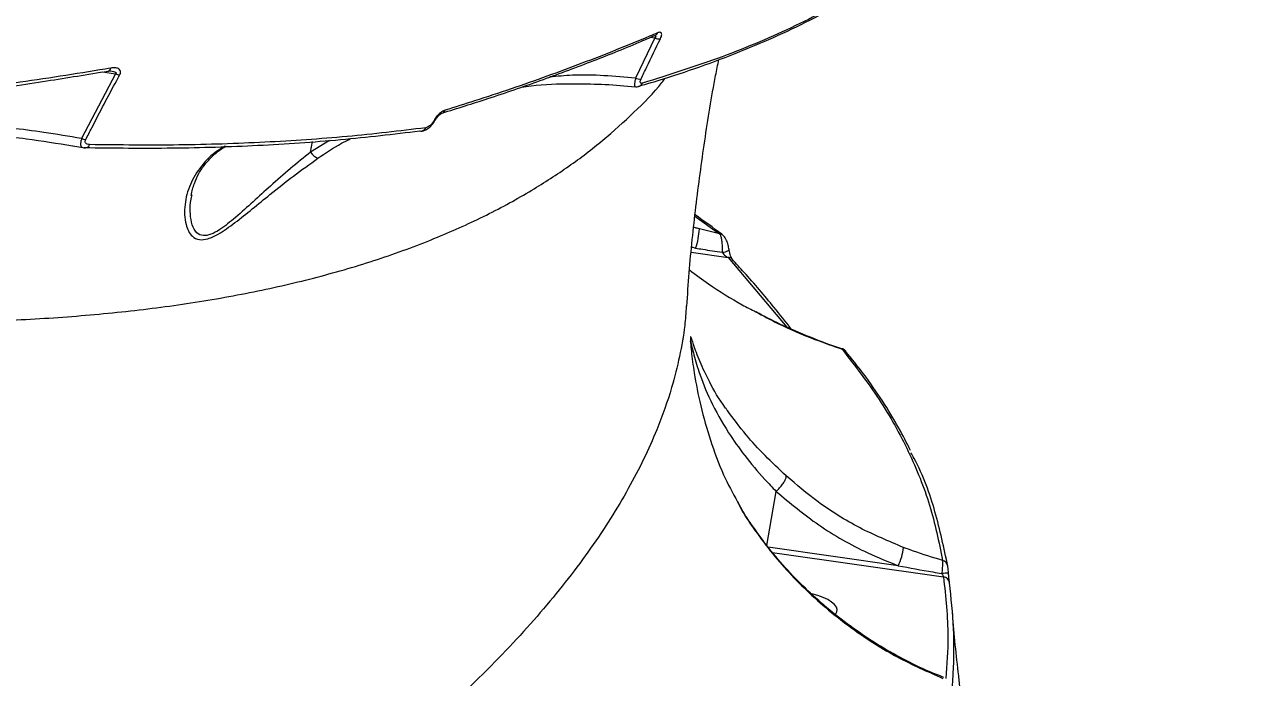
# Model space of a CAD drawing. Header units: millimetres. Extents: x -6328 to 5334, y -5037 to 4112.
# Drawn here: x -2834 to -2663.2, y 625.1 to 716.3 of the extents above; entities that cross this region are included whole.
import ezdxf

# ---------------------------------------------------------------- set-up
doc = ezdxf.new("R2010")
doc.units = ezdxf.units.MM
for name, color, linetype in [('DIKOM_ЗОНА', 80, 'Continuous'), ('DIKOM_ОБЪЕКТ', 7, 'Continuous'), ('DIKOM_РАЗМЕР_ЗОНА', 7, 'Continuous'), ('DIKOM_РАЗМЕР_ОБЪЕКТА', 7, 'Continuous')]:
    doc.layers.add(name, color=color, linetype=linetype)
doc.styles.add('style1', font='arial.ttf', dxfattribs={"width": 0.8})
doc.dimstyles.new('1-50', dxfattribs={"dimtxt": 300, "dimasz": 200, "dimexe": 100, "dimexo": 0, "dimgap": 100, "dimtad": 1, "dimtxsty": 'style1', "dimcen": 200, "dimclrd": 7, "dimclre": 7, "dimclrt": 7, "dimadec": 1, "dimazin": 2, "dimtfac": 1, "dimtmove": 0, "dimatfit": 2, "dimfxl": 0, "dimlwd": 25, "dimlwe": 18, "dimarcsym": 0})

# ---------------------------------------------------------------- blocks, each defined once
blk = doc.blocks.new('*D0')
at = {"layer": 'Defpoints', "color": 0, "transparency": 16777216}
for p in [(-3539.45, 760.32), (3333.52, 448.13), (3333.52, -4437.11)]:
    blk.add_point(p, dxfattribs=at)
at = {"layer": 'DIKOM_РАЗМЕР_ОБЪЕКТА', "color": 7, "lineweight": 18, "transparency": 16777216}
for p, q in [((-3539.45, 760.32), (-3539.45, -4537.11)), ((3333.52, 448.13), (3333.52, -4537.11))]:
    blk.add_line(p, q, dxfattribs=at)
at = {"layer": 'DIKOM_РАЗМЕР_ОБЪЕКТА', "color": 7, "lineweight": 25, "transparency": 16777216}
blk.add_line((-3339.45, -4437.11), (3133.52, -4437.11), dxfattribs=at)
at = {"layer": 'DIKOM_РАЗМЕР_ОБЪЕКТА', "color": 7, "transparency": 16777216}
for points in [[(-3339.45, -4403.77), (-3339.45, -4470.44), (-3539.45, -4437.11)], [(3133.52, -4403.77), (3133.52, -4470.44), (3333.52, -4437.11)]]:
    blk.add_solid(points, dxfattribs=at)
at = {"layer": 'DIKOM_РАЗМЕР_ОБЪЕКТА', "color": 7, "transparency": 16777216, "insert": (-102.96, -4183.94), "char_height": 300, "attachment_point": 5, "style": 'style1'}
blk.add_mtext('6900', dxfattribs=at)
blk = doc.blocks.new('*D1')
at = {"layer": 'Defpoints', "color": 0, "transparency": 16777216}
for p in [(-5040.91, 625.75), (5333.52, 448.13), (5333.52, -4936.78)]:
    blk.add_point(p, dxfattribs=at)
at = {"layer": 'DIKOM_РАЗМЕР_ЗОНА', "color": 7, "lineweight": 18, "transparency": 16777216}
for p, q in [((-5040.91, 625.75), (-5040.91, -5036.78)), ((5333.52, 448.13), (5333.52, -5036.78))]:
    blk.add_line(p, q, dxfattribs=at)
at = {"layer": 'DIKOM_РАЗМЕР_ЗОНА', "color": 7, "lineweight": 25, "transparency": 16777216}
blk.add_line((-4840.91, -4936.78), (5133.52, -4936.78), dxfattribs=at)
at = {"layer": 'DIKOM_РАЗМЕР_ЗОНА', "color": 7, "transparency": 16777216}
for points in [[(-4840.91, -4903.45), (-4840.91, -4970.11), (-5040.91, -4936.78)], [(5133.52, -4903.45), (5133.52, -4970.11), (5333.52, -4936.78)]]:
    blk.add_solid(points, dxfattribs=at)
at = {"layer": 'DIKOM_РАЗМЕР_ЗОНА', "color": 7, "transparency": 16777216, "insert": (-104.69, -4683.61), "char_height": 300, "attachment_point": 5, "style": 'style1'}
blk.add_mtext('10400', dxfattribs=at)
blk = doc.blocks.new('*D2')
at = {"layer": 'Defpoints', "color": 0, "transparency": 16777216}
for p in [(-5303.77, 2121.42), (-1621.11, 2121.42), (560.33, -2395.62)]:
    blk.add_point(p, dxfattribs=at)
at = {"layer": 'DIKOM_РАЗМЕР_ОБЪЕКТА', "color": 7, "lineweight": 18, "transparency": 16777216}
for p, q in [((-1621.11, 2121.42), (-5403.77, 2121.42)), ((560.33, -2395.62), (-5403.77, -2395.62))]:
    blk.add_line(p, q, dxfattribs=at)
at = {"layer": 'DIKOM_РАЗМЕР_ОБЪЕКТА', "color": 7, "lineweight": 25, "transparency": 16777216}
blk.add_line((-5303.77, -2195.62), (-5303.77, 1921.42), dxfattribs=at)
at = {"layer": 'DIKOM_РАЗМЕР_ОБЪЕКТА', "color": 7, "transparency": 16777216}
for points in [[(-5337.11, 1921.42), (-5270.44, 1921.42), (-5303.77, 2121.42)], [(-5337.11, -2195.62), (-5270.44, -2195.62), (-5303.77, -2395.62)]]:
    blk.add_solid(points, dxfattribs=at)
at = {"layer": 'DIKOM_РАЗМЕР_ОБЪЕКТА', "color": 7, "transparency": 16777216, "insert": (-5556.94, -137.1), "char_height": 300, "attachment_point": 5, "rotation": 90, "style": 'style1'}
blk.add_mtext('4500', dxfattribs=at)
blk = doc.blocks.new('*D3')
at = {"layer": 'Defpoints', "color": 0, "transparency": 16777216}
for p in [(-1814.92, 4111.71), (-5877.98, -3895.62), (33.33, -3895.62)]:
    blk.add_point(p, dxfattribs=at)
at = {"layer": 'DIKOM_РАЗМЕР_ЗОНА', "color": 7, "lineweight": 18, "transparency": 16777216}
for p, q in [((-1814.92, 4111.71), (-5977.98, 4111.71)), ((33.33, -3895.62), (-5977.98, -3895.62))]:
    blk.add_line(p, q, dxfattribs=at)
at = {"layer": 'DIKOM_РАЗМЕР_ЗОНА', "color": 7, "lineweight": 25, "transparency": 16777216}
blk.add_line((-5877.98, 3911.71), (-5877.98, -3695.62), dxfattribs=at)
at = {"layer": 'DIKOM_РАЗМЕР_ЗОНА', "color": 7, "transparency": 16777216}
for points in [[(-5911.31, 3911.71), (-5844.65, 3911.71), (-5877.98, 4111.71)], [(-5911.31, -3695.62), (-5844.65, -3695.62), (-5877.98, -3895.62)]]:
    blk.add_solid(points, dxfattribs=at)
at = {"layer": 'DIKOM_РАЗМЕР_ЗОНА', "color": 7, "transparency": 16777216, "insert": (-6131.15, 108.05), "char_height": 300, "attachment_point": 5, "rotation": 90, "style": 'style1'}
blk.add_mtext('8000', dxfattribs=at)

msp = doc.modelspace()

# ---------------------------------------------------------------- linework, layer by layer
at = {"layer": 'DIKOM_ЗОНА', "color": 3, "lineweight": 15}
msp.add_lwpolyline([(-2227.791, 4022.501, -0.4004134), (-924.694, 3567.218), (-783.266, 3290.817), (-574.315, 2882.448, 0.2815691), (-351.757, 2746.326), (3559.672, 2746.326, -0.2314536), (4743.738, 2167.188, -0.5747587), (2938.453, -2322.602, 0.3441492), (2725.867, -2545.064, -0.3852766), (1233.33, -3895.616), (300.314, -3895.616, -0.3636017), (-860.648, -2922.741, 0.3636017), (-1106.793, -2716.473), (-1724.025, -2716.473, -0.3491545), (-2514.764, -2087.631, 0.3242764), (-2736.03, -1894.92, -0.3882716), (-5040.908, 625.746), (-5040.908, 2102.661, -0.2943872), (-4453.774, 3013.453), (-2227.791, 4022.501)], format="xyb", dxfattribs=at)
at = {"layer": 'DIKOM_ОБЪЕКТ', "color": 7, "linetype": 'Continuous', "lineweight": 15}
for p, q in [((-2745.966, 714.436), (-2748.667, 708.822)), ((-2746.584, 714.524), (-2745.966, 714.436)), ((-2821.302, 709.421), (-2826.032, 700.378)), ((-2823.12, 709.681), (-2821.302, 709.421)), ((-2748.208, 707.665), (-2748.236, 707.658)), ((-2776.623, 702.973), (-2776.618, 702.981)), ((-2827.26, 699.37), (-2825.858, 699.134)), ((-2791.431, 700.122), (-2794.055, 698.475)), ((-2794.055, 698.475), (-2793.804, 699.958)), ((-2810.64, 692.341), (-2810.605, 692.5)), ((-2740.379, 689.532), (-2736.94, 687.086)), ((-2736.94, 687.086), (-2739.755, 687.754)), ((-2740.287, 685.069), (-2740.824, 685.146)), ((-2740.815, 685.236), (-2740.287, 685.069)), ((-2740.891, 684.492), (-2735.752, 683.759)), ((-2735.752, 683.759), (-2727.527, 674.027)), ((-2735.615, 684.869), (-2735.616, 684.875)), ((-2735.183, 683.544), (-2735.168, 683.528)), ((-2741.583, 677.019), (-2741.589, 676.947)), ((-2730.321, 643.511), (-2729.04, 651.082)), ((-2711.995, 640.698), (-2730.157, 643.29)), ((-2729.531, 642.537), (-2705.676, 639.132))]:
    msp.add_line(p, q, dxfattribs=at)
at = {"layer": 'DIKOM_ОБЪЕКТ', "color": 7, "linetype": 'Continuous', "lineweight": 15, "flags": 128}
for points in [[(-2745.969, 714.765), (-2745.977, 714.762), (-2745.986, 714.758)], [(-2736.589, 684.479), (-2736.352, 684.514), (-2736.13, 684.563), (-2735.935, 684.624), (-2735.78, 684.692), (-2735.673, 684.763), (-2735.62, 684.834), (-2735.615, 684.869)]]:
    msp.add_lwpolyline(points, dxfattribs=at)
at = {"layer": 'DIKOM_ОБЪЕКТ', "color": 7, "linetype": 'Continuous', "lineweight": 15}
for centre, radius, start, end in [((-2746.246, 715.391), 0.684, 293.84766, 339.10395), ((-2745.346, 715.696), 1.405, 243.80182, 275.59272), ((-2822.475, 710.327), 0.542, 283.68308, 348.52684), ((-2820.499, 711.085), 1.847, 244.24797, 262.71505), ((-2748.064, 710.105), 1.417, 244.84238, 276.47322), ((-2748.434, 708.402), 0.771, 287.03477, 337.24598), ((-2775.885, 704.51), 0.627, 287.8004, 343.1255), ((-2776.784, 703.095), 0.203, 260.57234, 323.021), ((-2825.269, 702.072), 1.859, 245.74473, 264.13926), ((-2778.623, 702.055), 0.635, 252.27951, 277.1373), ((-2778.667, 702.152), 0.738, 279.56382, 338.0454), ((-2825.542, 699.737), 0.664, 272.82725, 341.15886), ((-2791.951, 699.921), 2.553, 214.4802, 244.70407), ((-2749.41, 688.271), 9.668, 340.66108, 356.93608), ((-2737.029, 686.301), 0.791, 52.99727, 83.49262), ((-2735.709, 683.01), 0.749, 45.38075, 93.2254), ((-2719.976, 670.107), 0.86, 40.60759, 81.14572), ((-2719.102, 644.193), 7.92, 333.81092, 353.11232), ((-2705.994, 640.543), 0.929, 5.23806, 77.67051), ((-2704.843, 629.958), 9.71, 90.74546, 96.25257), ((-2705.752, 638.211), 0.925, 6.24769, 85.25918)]:
    msp.add_arc(centre, radius, start, end, dxfattribs=at)
for start_param, end_param in [(3.0476934, 4.5483774), (2.8690231, 3.0476934)]:
    msp.add_ellipse((-2725.124, 635.189), major_axis=(-4.6, 0.794), ratio=0.3793946, start_param=start_param, end_param=end_param, dxfattribs=at)
for points, knots in [([(-2748.239, 707.689), (-2747.082, 708.023), (-2743.897, 708.941), (-2738.947, 710.639), (-2733.378, 712.762), (-2728.077, 715.062), (-2723.038, 717.53), (-2718.249, 720.162), (-2713.737, 722.983), (-2710.704, 725.016), (-2709.254, 726.155), (-2709.14, 726.245)], [0, 0, 0, 0, 0.0747721, 0.2058139, 0.3367736, 0.4673848, 0.5975655, 0.7277003, 0.8581686, 0.9888528, 1, 1, 1, 1]), ([(-2708.865, 726.566), (-2711.549, 724.689), (-2716.924, 720.932), (-2726.231, 716.047), (-2736.378, 711.672), (-2743.938, 709.294), (-2747.723, 708.104)], [0, 0, 0, 0, 0.2482766, 0.4972325, 0.7482654, 1, 1, 1, 1]), ([(-2775.698, 703.925), (-2773.555, 704.596), (-2768.879, 706.06), (-2761.965, 708.453), (-2754.934, 711.08), (-2749.616, 713.19), (-2746.725, 714.46), (-2745.996, 714.78)], [0, 0, 0, 0, 0.2030555, 0.4428702, 0.6817293, 0.9196812, 1, 1, 1, 1]), ([(-2745.607, 715.147), (-2745.987, 714.984), (-2747.887, 714.172), (-2752.921, 712.099), (-2760.97, 709.042), (-2769.04, 706.282), (-2773.908, 704.759), (-2775.285, 704.328)], [0, 0, 0, 0, 0.0413727, 0.2068703, 0.53815, 0.8694302, 1, 1, 1, 1]), ([(-2747.904, 708.697), (-2747.64, 709.258), (-2746.757, 711.131), (-2745.847, 712.994), (-2745.209, 714.298)], [0, 0, 0, 0, 0.2996328, 1, 1, 1, 1]), ([(-2745.984, 714.723), (-2745.967, 714.718), (-2745.926, 714.707), (-2745.887, 714.674), (-2745.86, 714.634), (-2745.853, 714.591), (-2745.87, 714.539), (-2745.909, 714.486), (-2745.947, 714.453), (-2745.966, 714.436)], [0, 0, 0, 0, 0.1307857, 0.3164317, 0.4346046, 0.5726731, 0.7028943, 0.8436591, 1, 1, 1, 1]), ([(-2745.209, 714.298), (-2745.159, 714.413), (-2745.057, 714.642), (-2745.012, 714.924), (-2745.057, 715.122), (-2745.191, 715.227), (-2745.385, 715.229), (-2745.542, 715.171), (-2745.607, 715.147)], [0, 0, 0, 0, 0.1643489, 0.329157, 0.4897515, 0.661608, 0.8613781, 1, 1, 1, 1]), ([(-2741.51, 676.941), (-2741.408, 678.506), (-2741.101, 683.183), (-2740.284, 690.89), (-2739.047, 700.075), (-2737.958, 706.919), (-2737.198, 710.666), (-2737.048, 711.403)], [0, 0, 0, 0, 0.1332274, 0.398163, 0.6651463, 0.9341245, 1, 1, 1, 1]), ([(-2877.345, 703.086), (-2874.787, 703.294), (-2868.863, 703.774), (-2859.749, 704.684), (-2849.973, 705.788), (-2840.351, 707.032), (-2831.118, 708.36), (-2825.189, 709.337), (-2822.348, 709.805)], [0, 0, 0, 0, 0.1332807, 0.3086422, 0.4842975, 0.660438, 0.8372549, 1, 1, 1, 1]), ([(-2821.944, 710.219), (-2822.466, 710.132), (-2825.076, 709.696), (-2831.932, 708.607), (-2842.699, 707.082), (-2858.306, 705.182), (-2869.934, 704.162), (-2876.984, 703.544)], [0, 0, 0, 0, 0.0299896, 0.1499527, 0.3900715, 0.6301904, 1, 1, 1, 1]), ([(-2825.458, 700.223), (-2825.177, 700.778), (-2823.77, 703.55), (-2822.19, 706.558), (-2820.87, 709.001), (-2820.734, 709.253)], [0, 0, 0, 0, 0.1831691, 0.9158786, 1, 1, 1, 1]), ([(-2822.348, 709.789), (-2822.312, 709.799), (-2822.162, 709.838), (-2822.016, 709.828), (-2821.971, 709.821), (-2821.962, 709.82)], [0, 0, 0, 0, 0.2050965, 0.8389748, 1, 1, 1, 1]), ([(-2821.969, 709.816), (-2821.84, 709.798), (-2821.619, 709.767), (-2821.374, 709.688), (-2821.257, 709.61), (-2821.225, 709.555), (-2821.223, 709.525), (-2821.231, 709.495), (-2821.252, 709.46), (-2821.283, 709.436), (-2821.302, 709.421)], [0, 0, 0, 0, 0.3778044, 0.6519241, 0.783837, 0.8295171, 0.8756366, 0.8885874, 0.933832, 1, 1, 1, 1]), ([(-2820.734, 709.253), (-2820.692, 709.343), (-2820.609, 709.522), (-2820.601, 709.766), (-2820.687, 709.99), (-2820.936, 710.19), (-2821.375, 710.285), (-2821.758, 710.24), (-2821.944, 710.219)], [0, 0, 0, 0, 0.1098635, 0.2200424, 0.3257284, 0.4925231, 0.7537199, 1, 1, 1, 1]), ([(-2748.667, 708.822), (-2751.614, 709.077), (-2755.614, 709.424), (-2759.602, 709.069), (-2760.653, 708.975)], [0, 0, 0, 0, 0.7365688, 1, 1, 1, 1]), ([(-2909.457, 679.708), (-2904.415, 678.989), (-2894.313, 677.547), (-2879.711, 676.064), (-2865.529, 675.085), (-2852.653, 674.695), (-2841.008, 674.777), (-2830.5, 675.241), (-2820.386, 676.097), (-2810.653, 677.354), (-2801.35, 679.019), (-2792.482, 681.102), (-2784.109, 683.602), (-2776.423, 686.458), (-2769.421, 689.634), (-2763.327, 692.962), (-2757.937, 696.464), (-2753.164, 700.085), (-2748.874, 704.02), (-2745.963, 706.9), (-2744.707, 708.592), (-2744.567, 708.78)], [0, 0, 0, 0, 0.0649005, 0.1300411, 0.1953428, 0.2608887, 0.3150613, 0.3693272, 0.4240325, 0.4788349, 0.5343389, 0.5899451, 0.6460137, 0.7021891, 0.754804, 0.8075082, 0.8540405, 0.9005727, 0.9473573, 0.9941418, 1, 1, 1, 1]), ([(-2764.622, 707.57), (-2764.405, 707.601), (-2762.307, 707.897), (-2759.769, 708.043), (-2757.459, 708.006), (-2757.051, 708)], [0, 0, 0, 0, 0.0867667, 0.8382894, 1, 1, 1, 1]), ([(-2757.042, 708.01), (-2755.666, 708.007), (-2752.884, 708.002), (-2750.115, 707.745), (-2748.716, 707.615)], [0, 0, 0, 0, 0.4944333, 1, 1, 1, 1]), ([(-2748.667, 708.822), (-2748.715, 708.64), (-2748.811, 708.275), (-2748.85, 707.878), (-2748.82, 707.646), (-2748.745, 707.638), (-2748.714, 707.635)], [0, 0, 0, 0, 0.2704857, 0.5411179, 0.8098273, 1, 1, 1, 1]), ([(-2748.713, 707.622), (-2748.621, 707.614), (-2748.445, 707.6), (-2748.288, 707.65), (-2748.212, 707.675)], [0, 0, 0, 0, 0.521518, 1, 1, 1, 1]), ([(-2747.723, 708.104), (-2747.732, 708.101), (-2747.798, 708.083), (-2747.9, 708.081), (-2747.992, 708.148), (-2748.026, 708.278), (-2748.001, 708.466), (-2747.937, 708.62), (-2747.904, 708.697)], [0, 0, 0, 0, 0.0354343, 0.257347, 0.4482178, 0.6281242, 0.8143664, 1, 1, 1, 1]), ([(-2775.285, 704.328), (-2775.424, 704.27), (-2775.703, 704.154), (-2776.151, 703.792), (-2776.548, 703.357), (-2776.733, 703.039), (-2776.818, 702.895)], [0, 0, 0, 0, 0.2591499, 0.5177317, 0.7812284, 1, 1, 1, 1]), ([(-2776.617, 702.981), (-2776.613, 702.99), (-2776.581, 703.058), (-2776.477, 703.22), (-2776.296, 703.452), (-2776.071, 703.673), (-2775.865, 703.828), (-2775.722, 703.903), (-2775.696, 703.911), (-2775.687, 703.914)], [0, 0, 0, 0, 0.0210234, 0.1642844, 0.3377269, 0.5447477, 0.7393062, 0.8989214, 1, 1, 1, 1]), ([(-2826.032, 700.378), (-2827.793, 700.676), (-2832.573, 701.485), (-2840.465, 702.336), (-2849.685, 702.745), (-2858.908, 702.471), (-2866.736, 701.609), (-2873.47, 700.374), (-2879.138, 698.95), (-2884.944, 696.943), (-2889.411, 694.885), (-2891.85, 693.427), (-2892.562, 693.001)], [0, 0, 0, 0, 0.0783339, 0.2125921, 0.3472662, 0.4817928, 0.6158493, 0.6916662, 0.7820716, 0.8726186, 0.9628125, 1, 1, 1, 1]), ([(-2778.545, 701.443), (-2778.502, 701.443), (-2778.301, 701.443), (-2777.913, 701.621), (-2777.376, 701.976), (-2776.892, 702.479), (-2776.708, 702.853), (-2776.644, 702.984)], [0, 0, 0, 0, 0.053401, 0.2448747, 0.5181914, 0.8321092, 1, 1, 1, 1]), ([(-2776.818, 702.895), (-2776.839, 702.855), (-2776.925, 702.696), (-2777.13, 702.425), (-2777.423, 702.145), (-2777.723, 701.943), (-2777.896, 701.898), (-2777.983, 701.876)], [0, 0, 0, 0, 0.0798484, 0.318135, 0.5555822, 0.7774002, 1, 1, 1, 1]), ([(-2861.423, 700.914), (-2858.4, 701.135), (-2851.879, 701.612), (-2842.617, 701.25), (-2834.252, 700.506), (-2829.434, 699.711), (-2827.292, 699.357)], [0, 0, 0, 0, 0.2648376, 0.5713397, 0.8094766, 1, 1, 1, 1]), ([(-2826.032, 700.378), (-2826.082, 700.213), (-2826.183, 699.885), (-2826.191, 699.491), (-2826.089, 699.223), (-2825.962, 699.112), (-2825.866, 699.112), (-2825.862, 699.112)], [0, 0, 0, 0, 0.2376763, 0.4752169, 0.7176584, 0.9885282, 1, 1, 1, 1]), ([(-2825.683, 699.11), (-2821.54, 699.064), (-2813.244, 698.972), (-2801.331, 699.373), (-2789.775, 700.139), (-2782.472, 701.012), (-2778.817, 701.45)], [0, 0, 0, 0, 0.2489044, 0.4982428, 0.7488997, 1, 1, 1, 1]), ([(-2777.983, 701.876), (-2781.61, 701.441), (-2788.872, 700.569), (-2800.403, 699.798), (-2812.363, 699.387), (-2820.728, 699.478), (-2824.914, 699.523)], [0, 0, 0, 0, 0.2489043, 0.4982428, 0.7488998, 1, 1, 1, 1]), ([(-2825.851, 699.125), (-2825.757, 699.099), (-2825.643, 699.067), (-2825.528, 699.079), (-2825.508, 699.081)], [0, 0, 0, 0, 0.8299073, 1, 1, 1, 1]), ([(-2824.914, 699.523), (-2825.034, 699.534), (-2825.245, 699.555), (-2825.45, 699.691), (-2825.533, 699.859), (-2825.536, 700.038), (-2825.484, 700.161), (-2825.458, 700.223)], [0, 0, 0, 0, 0.3196286, 0.5618766, 0.7279416, 0.8640377, 1, 1, 1, 1]), ([(-2805.99, 699.29), (-2806.321, 699.104), (-2807.742, 698.305), (-2809.445, 696.529), (-2811.004, 693.965), (-2811.737, 691.14), (-2811.676, 688.881), (-2811.154, 687.432), (-2810.595, 686.644), (-2809.723, 686.173), (-2808.445, 686.285), (-2806.722, 687.087), (-2804.601, 688.601), (-2802.198, 690.54), (-2799.482, 692.765), (-2796.435, 695.192), (-2794.178, 696.802), (-2793.042, 697.612)], [0, 0, 0, 0, 0.0323058, 0.1386941, 0.2479973, 0.3602186, 0.4747142, 0.5155477, 0.5568946, 0.6022946, 0.6396631, 0.6770823, 0.7324187, 0.7889063, 0.8466406, 0.9227823, 1, 1, 1, 1]), ([(-2810.719, 692.385), (-2810.717, 692.405), (-2810.661, 692.999), (-2810.354, 694.038), (-2809.711, 695.493), (-2808.858, 696.767), (-2807.793, 697.901), (-2806.817, 698.745), (-2806.093, 699.169), (-2805.881, 699.294)], [0, 0, 0, 0, 0.0076844, 0.2306638, 0.4248286, 0.6063006, 0.7754082, 0.9339757, 1, 1, 1, 1]), ([(-2793.042, 697.612), (-2791.971, 698.356), (-2790.541, 699.349), (-2788.95, 700.098), (-2788.55, 700.286)], [0, 0, 0, 0, 0.7488337, 1, 1, 1, 1]), ([(-2794.055, 698.475), (-2794.995, 697.72), (-2796.885, 696.204), (-2799.551, 693.853), (-2802.093, 691.537), (-2804.434, 689.414), (-2806.449, 687.777), (-2808.017, 686.909), (-2809.18, 686.714), (-2810.087, 687.209), (-2810.654, 688.326), (-2810.881, 689.813), (-2810.929, 691.194), (-2810.716, 692.041), (-2810.64, 692.341)], [0, 0, 0, 0, 0.1102581, 0.2215446, 0.3179802, 0.4158696, 0.5030916, 0.5542919, 0.6053613, 0.6708834, 0.7581886, 0.852412, 0.9477142, 1, 1, 1, 1]), ([(-2736.554, 686.931), (-2736.586, 686.956), (-2737.775, 687.901), (-2739.086, 688.814), (-2740.361, 689.703)], [0, 0, 0, 0, 0.0265071, 1, 1, 1, 1]), ([(-2739.755, 687.754), (-2739.864, 687.781), (-2740.128, 687.847), (-2740.384, 687.939), (-2740.535, 687.993)], [0, 0, 0, 0, 0.4095635, 1, 1, 1, 1]), ([(-2736.94, 687.086), (-2736.891, 687.001), (-2736.794, 686.831), (-2736.678, 686.315), (-2736.601, 685.672), (-2736.573, 685.025), (-2736.585, 684.635), (-2736.589, 684.479)], [0, 0, 0, 0, 0.2120817, 0.4240023, 0.6396342, 0.8561496, 1, 1, 1, 1]), ([(-2735.621, 684.874), (-2735.653, 685.086), (-2735.721, 685.527), (-2735.98, 686.203), (-2736.223, 686.677), (-2736.505, 686.877), (-2736.569, 686.922)], [0, 0, 0, 0, 0.2594063, 0.5388556, 0.8954974, 1, 1, 1, 1]), ([(-2740.287, 685.069), (-2739.959, 685.015), (-2738.728, 684.813), (-2737.494, 684.62), (-2736.589, 684.479)], [0, 0, 0, 0, 0.2664599, 1, 1, 1, 1]), ([(-2736.589, 684.479), (-2736.546, 684.417), (-2736.444, 684.272), (-2736.235, 684.074), (-2735.996, 683.888), (-2735.833, 683.801), (-2735.752, 683.759)], [0, 0, 0, 0, 0.1964235, 0.461193, 0.7333532, 1, 1, 1, 1]), ([(-2735.169, 683.53), (-2735.17, 683.53), (-2735.171, 683.532), (-2735.222, 683.603), (-2735.302, 683.752), (-2735.417, 684.021), (-2735.525, 684.372), (-2735.594, 684.683), (-2735.608, 684.831), (-2735.612, 684.869)], [0, 0, 0, 0, 0.0710907, 0.1778503, 0.3224456, 0.5095165, 0.7357394, 0.9332988, 1, 1, 1, 1]), ([(-2726.925, 673.766), (-2727.723, 674.781), (-2729.801, 677.421), (-2732.574, 680.675), (-2734.635, 682.91), (-2735.201, 683.524)], [0, 0, 0, 0, 0.3116865, 0.8108981, 1, 1, 1, 1]), ([(-2741.142, 682.019), (-2740.257, 681.358), (-2737.886, 679.588), (-2734.777, 677.647), (-2732.52, 676.491), (-2731.894, 676.17)], [0, 0, 0, 0, 0.3012317, 0.8062733, 1, 1, 1, 1]), ([(-2741.589, 676.947), (-2741.65, 676.049), (-2741.805, 673.735), (-2742.483, 669.949), (-2743.702, 665.101), (-2745.871, 658.955), (-2749.485, 651.468), (-2754.756, 643.121), (-2761.322, 634.68), (-2768.387, 627.034), (-2775.523, 620.226), (-2782.379, 614.27), (-2789.863, 608.307), (-2797.966, 602.354), (-2806.715, 596.402), (-2816.073, 590.485), (-2826.039, 584.612), (-2836.381, 578.918), (-2847.046, 573.412), (-2857.997, 568.093), (-2869.405, 562.878), (-2880.303, 558.184), (-2890.542, 553.998), (-2900.033, 550.287), (-2909.75, 546.659), (-2920.806, 542.698), (-2928.784, 540.033), (-2933.358, 538.505)], [0, 0, 0, 0, 0.0193781, 0.0499791, 0.08058, 0.1217409, 0.1783295, 0.2351182, 0.2923133, 0.3497134, 0.3899824, 0.4303929, 0.4708743, 0.5118681, 0.552935, 0.5945227, 0.6361858, 0.6780004, 0.7177187, 0.7574371, 0.7974154, 0.8373938, 0.8677486, 0.8981035, 0.9285727, 0.9590419, 1, 1, 1, 1]), ([(-2731.894, 676.17), (-2730.863, 675.616), (-2728.168, 674.17), (-2724.126, 672.453), (-2721.108, 671.398), (-2719.844, 670.957)], [0, 0, 0, 0, 0.2650657, 0.6923558, 1, 1, 1, 1]), ([(-2719.854, 671.01), (-2719.86, 671.012), (-2721.346, 671.449), (-2724.254, 672.585), (-2728.261, 674.269), (-2730.746, 675.572), (-2731.842, 676.146)], [0, 0, 0, 0, 0.0015651, 0.3599512, 0.7178795, 1, 1, 1, 1]), ([(-2740.851, 672.433), (-2740.887, 672.539), (-2740.982, 672.818), (-2741.008, 672.709), (-2741.024, 672.641)], [0, 0, 0, 0, 0.3801049, 1, 1, 1, 1]), ([(-2741.02, 672.55), (-2741.018, 672.361), (-2741.013, 671.987), (-2740.89, 670.682), (-2740.714, 669.215), (-2740.351, 666.71), (-2739.634, 662.994), (-2738.279, 658.189), (-2736.603, 653.647), (-2735.11, 650.864), (-2734.439, 649.614)], [0, 0, 0, 0, 0.0714789, 0.14179, 0.2073925, 0.2746113, 0.4588301, 0.6481562, 0.8419046, 1, 1, 1, 1]), ([(-2741.015, 671.996), (-2741.01, 672.029), (-2740.995, 672.144), (-2740.862, 671.504), (-2740.539, 670.139), (-2739.805, 667.543), (-2738.298, 663.771), (-2736.088, 659.778), (-2733.475, 656.073), (-2731.16, 653.316), (-2729.579, 651.643), (-2729.037, 651.089), (-2729.036, 651.088)], [0, 0, 0, 0, 0.027129, 0.0934309, 0.1628094, 0.2993963, 0.4833529, 0.6716235, 0.8014614, 0.9342193, 0.9999299, 1, 1, 1, 1]), ([(-2735.845, 662.387), (-2735.932, 662.5), (-2737.016, 663.901), (-2738.281, 666.218), (-2739.765, 669.286), (-2740.451, 671.218), (-2740.767, 672.215), (-2740.833, 672.386), (-2740.851, 672.433)], [0, 0, 0, 0, 0.0268397, 0.3346528, 0.5959827, 0.8621206, 0.9624813, 1, 1, 1, 1]), ([(-2719.854, 671.009), (-2719.852, 671.016), (-2719.847, 671.032), (-2719.845, 670.983), (-2719.844, 670.957)], [0, 0, 0, 0, 0.4531268, 1, 1, 1, 1]), ([(-2719.331, 670.659), (-2719.365, 670.702), (-2719.475, 670.845), (-2719.671, 670.994), (-2719.835, 671.022), (-2719.851, 671.025)], [0, 0, 0, 0, 0.2817782, 0.9286254, 1, 1, 1, 1]), ([(-2719.844, 670.957), (-2718.04, 668.626), (-2714.426, 663.958), (-2710.419, 656.666), (-2707.368, 649.178), (-2706.32, 644.029), (-2705.796, 641.451)], [0, 0, 0, 0, 0.248276, 0.4972311, 0.7482642, 1, 1, 1, 1]), ([(-2710.272, 656.788), (-2710.798, 657.836), (-2711.973, 660.176), (-2714.173, 663.742), (-2716.638, 667.322), (-2718.486, 669.602), (-2719.338, 670.653)], [0, 0, 0, 0, 0.2208557, 0.4928695, 0.7661013, 1, 1, 1, 1]), ([(-2727.634, 653.241), (-2728.642, 654.192), (-2730.689, 656.124), (-2733.511, 659.209), (-2735.016, 661.258), (-2735.845, 662.387)], [0, 0, 0, 0, 0.3035287, 0.6163777, 1, 1, 1, 1]), ([(-2705.069, 640.628), (-2705.607, 643.171), (-2706.685, 648.264), (-2708.558, 653.531), (-2710.072, 656.21), (-2710.216, 656.466)], [0, 0, 0, 0, 0.4741911, 0.9496795, 1, 1, 1, 1]), ([(-2729.036, 651.088), (-2728.878, 651.243), (-2728.56, 651.553), (-2728.138, 652.08), (-2727.818, 652.577), (-2727.655, 652.955), (-2727.624, 653.154), (-2727.633, 653.225), (-2727.634, 653.241)], [0, 0, 0, 0, 0.2046015, 0.4092031, 0.6138048, 0.8184071, 0.9603891, 1, 1, 1, 1]), ([(-2711.239, 643.243), (-2713.318, 644.116), (-2717.516, 645.88), (-2723.013, 649.301), (-2726.177, 651.998), (-2727.634, 653.241)], [0, 0, 0, 0, 0.3460024, 0.6987424, 1, 1, 1, 1]), ([(-2729.036, 651.088), (-2729.037, 651.087), (-2729.039, 651.086), (-2729.039, 651.083), (-2729.04, 651.082)], [0, 0, 0, 0, 0.5313258, 1, 1, 1, 1]), ([(-2729.04, 651.082), (-2727.104, 649.462), (-2723.187, 646.183), (-2717.307, 642.852), (-2713.426, 641.278), (-2711.995, 640.698)], [0, 0, 0, 0, 0.3814249, 0.7719511, 1, 1, 1, 1]), ([(-2734.439, 649.614), (-2734.283, 649.298), (-2733.654, 648.028), (-2732.85, 646.861), (-2732.246, 645.984)], [0, 0, 0, 0, 0.2484435, 1, 1, 1, 1]), ([(-2732.206, 646.064), (-2732.631, 646.676), (-2733.426, 647.82), (-2734.099, 649.047), (-2734.413, 649.618)], [0, 0, 0, 0, 0.5351024, 1, 1, 1, 1]), ([(-2732.238, 646.045), (-2732.231, 646.037), (-2732.22, 646.026), (-2732.24, 645.994), (-2732.246, 645.984)], [0, 0, 0, 0, 0.7070408, 1, 1, 1, 1]), ([(-2732.246, 645.984), (-2731.464, 644.908), (-2729.114, 641.674), (-2724.482, 636.714), (-2718.468, 631.784), (-2712.164, 627.784), (-2707.894, 625.907), (-2705.741, 624.96)], [0, 0, 0, 0, 0.1161126, 0.348861, 0.5873476, 0.791863, 1, 1, 1, 1]), ([(-2705.607, 625.093), (-2706.298, 625.36), (-2708.245, 626.113), (-2711.352, 627.649), (-2714.908, 629.669), (-2718.324, 631.949), (-2721.571, 634.45), (-2724.623, 637.156), (-2727.458, 640.049), (-2730.015, 643.009), (-2731.505, 645.08), (-2732.213, 646.063)], [0, 0, 0, 0, 0.0656974, 0.185033, 0.3043726, 0.4237122, 0.5429095, 0.6605119, 0.7775791, 0.8943747, 1, 1, 1, 1]), ([(-2705.796, 641.451), (-2707.168, 641.862), (-2709.005, 642.413), (-2710.788, 643.075), (-2711.239, 643.243)], [0, 0, 0, 0, 0.7468213, 1, 1, 1, 1]), ([(-2711.995, 640.698), (-2710.385, 640.4), (-2708.356, 640.025), (-2706.32, 639.681), (-2705.901, 639.61)], [0, 0, 0, 0, 0.7939405, 1, 1, 1, 1]), ([(-2705.796, 641.451), (-2705.796, 641.354), (-2705.796, 641.161), (-2705.824, 640.635), (-2705.862, 640.093), (-2705.89, 639.739), (-2705.901, 639.61)], [0, 0, 0, 0, 0.2783905, 0.5566671, 0.8378786, 1, 1, 1, 1]), ([(-2704.97, 639.667), (-2704.976, 639.742), (-2704.993, 639.932), (-2705.02, 640.214), (-2705.048, 640.479), (-2705.062, 640.579), (-2705.069, 640.628)], [0, 0, 0, 0, 0.1835847, 0.4626543, 0.7309792, 1, 1, 1, 1]), ([(-2705.901, 639.61), (-2705.889, 639.586), (-2705.848, 639.504), (-2705.783, 639.37), (-2705.713, 639.222), (-2705.688, 639.162), (-2705.676, 639.132)], [0, 0, 0, 0, 0.1262397, 0.4366032, 0.7262042, 1, 1, 1, 1]), ([(-2705.676, 639.132), (-2705.37, 636.339), (-2704.846, 631.552), (-2705.212, 626.889), (-2705.365, 624.947)], [0, 0, 0, 0, 0.5834483, 1, 1, 1, 1]), ([(-2704.833, 638.311), (-2704.843, 638.395), (-2704.864, 638.561), (-2704.907, 638.977), (-2704.944, 639.364), (-2704.964, 639.6), (-2704.97, 639.667)], [0, 0, 0, 0, 0.2927456, 0.5849547, 0.8819745, 1, 1, 1, 1]), ([(-2704.645, 621.73), (-2704.615, 621.991), (-2704.468, 623.296), (-2704.208, 626.679), (-2704.142, 631.927), (-2704.603, 636.182), (-2704.833, 638.311)], [0, 0, 0, 0, 0.0480633, 0.2403249, 0.6198809, 1, 1, 1, 1]), ([(-2703.328, 623.427), (-2703.403, 624.058), (-2703.819, 627.581), (-2704.209, 631.276), (-2704.404, 634.299), (-2704.415, 634.481)], [0, 0, 0, 0, 0.1703136, 0.9500213, 1, 1, 1, 1])]:
    msp.add_open_spline(points, degree=3, knots=knots, dxfattribs=at)

# ---------------------------------------------------------------- dimensions: what is measured, and where the dimension line sits
at = {"layer": 'DIKOM_РАЗМЕР_ЗОНА'}
dim = msp.add_linear_dim(base=(-5877.98, -3895.616), p1=(-1814.925, 4111.709), p2=(33.33, -3895.616), angle=90, text='8000', dimstyle='1-50', dxfattribs=at)
dim.commit()
dim.dimension.update_dxf_attribs({"geometry": '*D3', "text_midpoint": (-5877.98, 108.046), "dimtype": 160})
dim = msp.add_linear_dim(base=(5333.521, -4936.782), p1=(-5040.908, 625.746), p2=(5333.521, 448.128), text='10400', dimstyle='1-50', dxfattribs=at)
dim.commit()
dim.dimension.update_dxf_attribs({"geometry": '*D1', "text_midpoint": (-104.69, -4936.782), "dimtype": 160})
at = {"layer": 'DIKOM_РАЗМЕР_ОБЪЕКТА'}
dim = msp.add_linear_dim(base=(-5303.773, 2121.419), p1=(560.33, -2395.616), p2=(-1621.109, 2121.419), angle=90, text='4500', dimstyle='1-50', dxfattribs=at)
dim.commit()
dim.dimension.update_dxf_attribs({"geometry": '*D2', "text_midpoint": (-5303.773, -137.099), "dimtype": 160})
dim = msp.add_linear_dim(base=(3333.521, -4437.108), p1=(-3539.449, 760.323), p2=(3333.521, 448.128), text='6900', dimstyle='1-50', dxfattribs=at)
dim.commit()
dim.dimension.update_dxf_attribs({"geometry": '*D0', "text_midpoint": (-102.964, -4437.108), "dimtype": 160})

doc.saveas('drawing.dxf')
